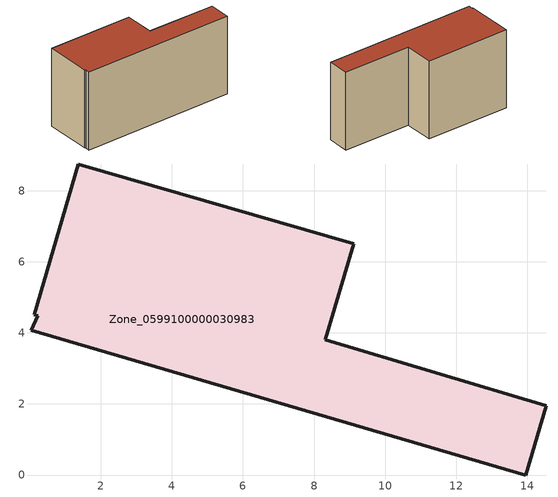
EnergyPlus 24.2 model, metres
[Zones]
Zone_0599100000030983
 floor ground (C_G): 8.32,3.8 14.53,1.95 13.96,0 0.04,4.07 0.22,4.48 0.13,4.51 1.36,8.75 9.11,6.5 z0
 wall outside (C_F): 0.04,4.07 13.96,0 14.53,1.95 8.32,3.8 9.11,6.5 1.36,8.75 0.13,4.51 0.22,4.48 0.04,4.07 z0:7.47
 roof outside (C_R): 1.36,8.75 0.13,4.51 0.22,4.48 0.04,4.07 13.96,0 14.53,1.95 8.32,3.8 9.11,6.5 z7.47
[BUILDING]
Pand.0599100000030983: North Axis=0; Terrain=City; Loads Convergence Tolerance Value=0.04; Temperature Convergence Tolerance Value=0.4; Solar Distribution=FullExterior; Maximum Number of Warmup Days=25; Minimum Number of Warmup Days=1
[Site:Location]
Rotterdam.The.Hague.AP_ZH_NLD Design_Conditions: Latitude=51.96; Longitude=4.45; Time Zone=1; Elevation=-4.5
[SITE:GROUNDTEMPERATURE:BUILDINGSURFACE]
18, 18, 18, 18, 18, 18, 18, 18, 18, 18, 18, 18
[MATERIAL] Thermal Absorptance=0.9; Solar Absorptance=0.7; Visible Absorptance=0.7
Name | Roughness | Thickness | Conductivity | Density | Specific Heat
G.TC.1946 | MediumSmooth | 0.15 | 1 | 540 | 1210
F.TC.1946 | Rough | 0.3 | 0.857143 | 1920 | 840
R.TC.1946 | MediumRough | 0.2 | 0.909091 | 1500 | 1000
[CONSTRUCTION]
C_G: G.TC.1946
C_F: F.TC.1946
C_R: R.TC.1946
[ZONE]
Zone_0599100000030983: Type=1; Multiplier=1; Ceiling Height=Autocalculate; Volume=Autocalculate; Floor Area=autocalculate; Part of Total Floor Area=Yes
[ZONEINFILTRATION:DESIGNFLOWRATE]
Infil_Zone_0599100000030983: Zone or ZoneList or Space or SpaceList=Zone_0599100000030983; Schedule=AlwaysOn; Design Flow Rate Calculation Method=Flow/Area; Flow Rate per Floor Area=0.003; Constant Term Coefficient=1; Temperature Term Coefficient=0; Velocity Term Coefficient=0; Velocity Squared Term Coefficient=0
[HVACTEMPLATE:ZONE:IDEALLOADSAIRSYSTEM]
Zone_0599100000030983: Maximum Heating Supply Air Temperature=50; Minimum Cooling Supply Air Temperature=13; Maximum Heating Supply Air Humidity Ratio=0.0156; Minimum Cooling Supply Air Humidity Ratio=0.0077; Heating Limit=NoLimit; Cooling Limit=NoLimit; Dehumidification Control Type=ConstantSensibleHeatRatio; Cooling Sensible Heat Ratio=0.7; Dehumidification Setpoint=60; Humidification Control Type=None; Humidification Setpoint=30; Outdoor Air Method=None; Outdoor Air Flow Rate per Person=0.00944; Outdoor Air Flow Rate per Zone Floor Area=0; Outdoor Air Flow Rate per Zone=0; Demand Controlled Ventilation Type=None; Outdoor Air Economizer Type=NoEconomizer; Heat Recovery Type=None; Sensible Heat Recovery Effectiveness=0.7; Latent Heat Recovery Effectiveness=0.65
[ZONECONTROL:THERMOSTAT]
ThermostatControl_Zone_0599100000030983: Zone or ZoneList=Zone_0599100000030983; Control Type Schedule=DualSetpointControlType; Control 1=Thermostat_Zone_0599100000030983; Temperature Difference Between Cutout And Setpoint=0
[THERMOSTATSETPOINT:DUALSETPOINT]
Thermostat_Zone_0599100000030983: Heating Setpoint Temperature Schedule=HeatingSetpoint_Zone_0599100000030983; Cooling Setpoint Temperature Schedule=CoolingSetpoint_Zone_0599100000030983
[SCHEDULE:COMPACT]
HeatingSetpoint_Zone_0599100000030983: Through: 12/31, For: AllDays, Until: 24:00, 21
CoolingSetpoint_Zone_0599100000030983: Through: 12/31, For: AllDays, Until: 24:00, 24
DualSetpointControlType: Through: 12/31, For: AllDays, Until: 24:00, 4
AlwaysOn: Through: 12/31, For: AllDays, Until: 24:00, 1
